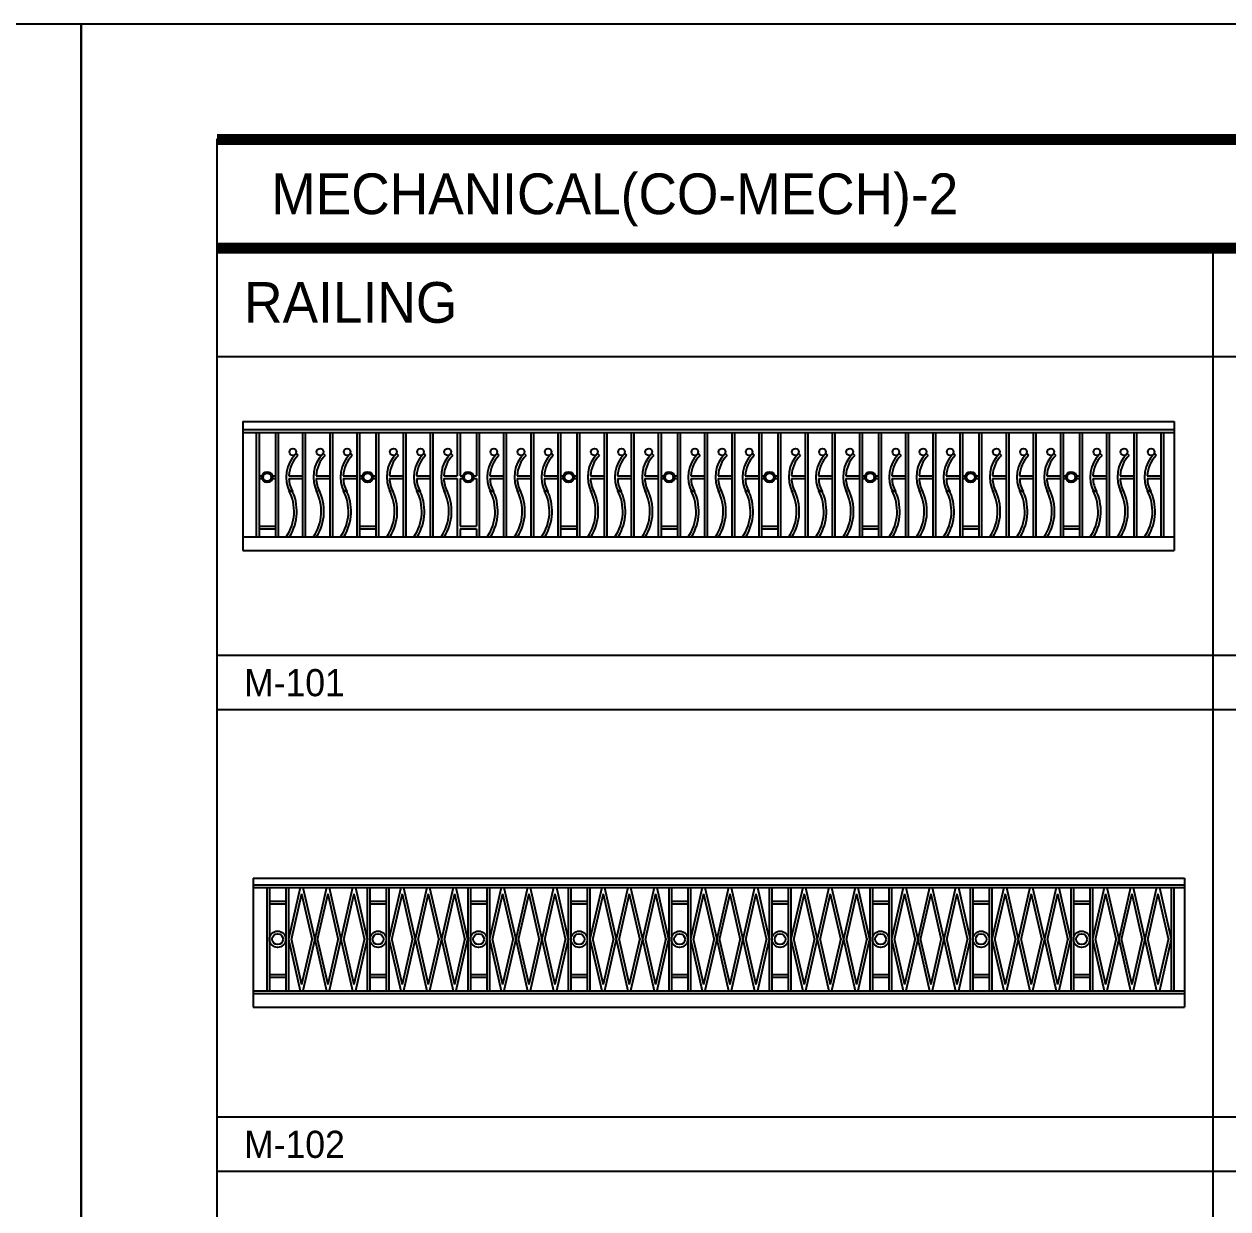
# Model space of a CAD drawing. Header units: millimetres. Extents: x 0 to 42000, y 0 to 29700.
# Drawn here: x 20580 to 29444, y 20974 to 29700 of the extents above; entities that cross this region are included whole.
import ezdxf
from ezdxf.enums import TextEntityAlignment as Align

# ---------------------------------------------------------------- set-up
doc = ezdxf.new("R2010")
doc.units = ezdxf.units.MM
doc.header["$LTSCALE"] = 100
doc.header["$MEASUREMENT"] = 0
for name, color, linetype in [('CO-MECH', 1, 'Continuous'), ('TB-FORM', 7, 'Continuous'), ('TB-TEXT', 4, 'Continuous')]:
    doc.layers.add(name, color=color, linetype=linetype)
doc.styles.add('DH-TEXT', font='')
doc.styles.add('DH-TITLE', font='')
doc.styles.get('DH-TEXT').set_extended_font_data('HY울릉도L')
doc.styles.get('DH-TITLE').set_extended_font_data('HY울릉도M')

# ---------------------------------------------------------------- blocks, each defined once
blk = doc.blocks.new('M-101')
at = {"layer": 'CO-MECH'}
for p, q in [((0, 950), (6856.4, 950)), ((0, 950), (0, 0)), ((0, 890), (6856.4, 890)), ((6856.4, 950), (6856.4, 0)), ((0, 870), (6856.4, 870)), ((98.8, 870), (98.8, 100)), ((118.8, 870), (118.8, 100)), ((238.8, 870), (238.8, 100)), ((258.8, 870), (258.8, 100)), ((438.8, 870), (438.8, 100)), ((458.8, 870), (458.8, 100)), ((638.8, 870), (638.8, 100)), ((658.8, 870), (658.8, 100)), ((838.8, 870), (838.8, 100)), ((858.8, 870), (858.8, 100)), ((978.8, 870), (978.8, 100)), ((998.8, 870), (998.8, 100)), ((1178.8, 870), (1178.8, 100)), ((1198.8, 870), (1198.8, 100)), ((1198.8, 870), (1198.8, 100)), ((1378.8, 870), (1378.8, 100)), ((1398.8, 870), (1398.8, 100)), ((1578.8, 870), (1578.8, 550)), ((1598.8, 870), (1598.8, 550)), ((1718.8, 870), (1718.8, 550)), ((1738.8, 870), (1738.8, 100)), ((1918.8, 870), (1918.8, 100)), ((1938.8, 870), (1938.8, 100)), ((2118.8, 870), (2118.8, 100)), ((2138.8, 870), (2138.8, 100)), ((2318.8, 870), (2318.8, 100)), ((2338.8, 870), (2338.8, 100)), ((2458.8, 870), (2458.8, 100)), ((2478.8, 870), (2478.8, 100)), ((2658.8, 870), (2658.8, 100)), ((2678.8, 870), (2678.8, 100)), ((2858.8, 870), (2858.8, 100)), ((2878.8, 870), (2878.8, 100)), ((3058.8, 870), (3058.8, 100)), ((3078.8, 870), (3078.8, 100)), ((3198.8, 870), (3198.8, 100)), ((3218.8, 870), (3218.8, 100)), ((3398.8, 870), (3398.8, 100)), ((3418.8, 870), (3418.8, 100)), ((3598.8, 870), (3598.8, 100)), ((3618.8, 870), (3618.8, 100)), ((3798.8, 870), (3798.8, 100)), ((3818.8, 870), (3818.8, 100)), ((3938.8, 870), (3938.8, 100)), ((3958.8, 870), (3958.8, 100)), ((4138.8, 870), (4138.8, 100)), ((4158.8, 870), (4158.8, 100)), ((4338.8, 870), (4338.8, 100)), ((4358.8, 870), (4358.8, 100)), ((4538.8, 870), (4538.8, 100)), ((4558.8, 870), (4558.8, 100)), ((4678.8, 870), (4678.8, 100)), ((4698.8, 870), (4698.8, 100)), ((4878.8, 870), (4878.8, 100)), ((4898.8, 870), (4898.8, 100)), ((5078.8, 870), (5078.8, 100)), ((5098.8, 870), (5098.8, 100)), ((5278.8, 870), (5278.8, 100)), ((5298.8, 870), (5298.8, 100)), ((5418.8, 870), (5418.8, 100)), ((5438.8, 870), (5438.8, 100)), ((5618.8, 870), (5618.8, 100)), ((5638.8, 870), (5638.8, 100)), ((5818.8, 870), (5818.8, 100)), ((5838.8, 870), (5838.8, 100)), ((6018.8, 870), (6018.8, 100)), ((6038.8, 870), (6038.8, 100)), ((6158.8, 870), (6158.8, 100)), ((6178.8, 870), (6178.8, 100)), ((6358.8, 870), (6358.8, 100)), ((6378.8, 870), (6378.8, 100)), ((6558.8, 870), (6558.8, 100)), ((6578.8, 870), (6578.8, 100)), ((6758.8, 870), (6758.8, 100)), ((6778.8, 870), (6778.8, 100)), ((405.6, 700), (391.5, 714.2)), ((605.6, 700), (591.5, 714.2)), ((805.6, 700), (791.5, 714.2)), ((1145.6, 700), (1131.5, 714.2)), ((1345.6, 700), (1331.5, 714.2)), ((1545.6, 700), (1531.5, 714.2)), ((1885.6, 700), (1871.5, 714.2)), ((2085.6, 700), (2071.5, 714.2)), ((2285.6, 700), (2271.5, 714.2)), ((2625.6, 700), (2611.5, 714.2)), ((2825.6, 700), (2811.5, 714.2)), ((3025.6, 700), (3011.5, 714.2)), ((3365.6, 700), (3351.5, 714.2)), ((3565.6, 700), (3551.5, 714.2)), ((3765.6, 700), (3751.5, 714.2)), ((4105.6, 700), (4091.5, 714.2)), ((4305.6, 700), (4291.5, 714.2)), ((4505.6, 700), (4491.5, 714.2)), ((4845.6, 700), (4831.5, 714.2)), ((5045.6, 700), (5031.5, 714.2)), ((5245.6, 700), (5231.5, 714.2)), ((5585.6, 700), (5571.5, 714.2)), ((5785.6, 700), (5771.5, 714.2)), ((5985.6, 700), (5971.5, 714.2)), ((6325.6, 700), (6311.5, 714.2)), ((6525.6, 700), (6511.5, 714.2)), ((6725.6, 700), (6711.5, 714.2)), ((118.8, 550), (140.1, 550)), ((217.5, 550), (238.8, 550)), ((339, 550), (438.8, 550)), ((539, 550), (638.8, 550)), ((739, 550), (838.8, 550)), ((858.8, 550), (880.1, 550)), ((957.5, 550), (978.8, 550)), ((1079, 550), (1178.8, 550)), ((1279, 550), (1378.8, 550)), ((1479, 550), (1578.8, 550)), ((1598.8, 550), (1620.1, 550)), ((1697.5, 550), (1718.8, 550)), ((1819, 550), (1918.8, 550)), ((2019, 550), (2118.8, 550)), ((2219, 550), (2318.8, 550)), ((2338.8, 550), (2360.1, 550)), ((2437.5, 550), (2458.8, 550)), ((2559, 550), (2658.8, 550)), ((2759, 550), (2858.8, 550)), ((2959, 550), (3058.8, 550)), ((3078.8, 550), (3100.1, 550)), ((3177.5, 550), (3198.8, 550)), ((3299, 550), (3398.8, 550)), ((3499, 550), (3598.8, 550)), ((3699, 550), (3798.8, 550)), ((3818.8, 550), (3840.1, 550)), ((3917.5, 550), (3938.8, 550)), ((4039, 550), (4138.8, 550)), ((4239, 550), (4338.8, 550)), ((4439, 550), (4538.8, 550)), ((4558.8, 550), (4580.1, 550)), ((4657.5, 550), (4678.8, 550)), ((4779, 550), (4878.8, 550)), ((4979, 550), (5078.8, 550)), ((5179, 550), (5278.8, 550)), ((5298.8, 550), (5320.1, 550)), ((5397.5, 550), (5418.8, 550)), ((5519, 550), (5618.8, 550)), ((5719, 550), (5818.8, 550)), ((5919, 550), (6018.8, 550)), ((6038.8, 550), (6060.1, 550)), ((6137.5, 550), (6158.8, 550)), ((6259, 550), (6358.8, 550)), ((6459, 550), (6558.8, 550)), ((6659, 550), (6758.8, 550)), ((118.8, 530), (140.1, 530)), ((217.5, 530), (238.8, 530)), ((339, 530), (438.8, 530)), ((539, 530), (638.8, 530)), ((739, 530), (838.8, 530)), ((858.8, 530), (880.1, 530)), ((957.5, 530), (978.8, 530)), ((1079, 530), (1178.8, 530)), ((1279, 530), (1378.8, 530)), ((1479, 530), (1578.8, 530)), ((1578.8, 530), (1578.8, 100)), ((1598.8, 530), (1620.1, 530)), ((1598.8, 530), (1598.8, 180)), ((1697.5, 530), (1718.8, 530)), ((1718.8, 530), (1718.8, 180)), ((1819, 530), (1918.8, 530)), ((2019, 530), (2118.8, 530)), ((2219, 530), (2318.8, 530)), ((2338.8, 530), (2360.1, 530)), ((2437.5, 530), (2458.8, 530)), ((2559, 530), (2658.8, 530)), ((2759, 530), (2858.8, 530)), ((2959, 530), (3058.8, 530)), ((3078.8, 530), (3100.1, 530)), ((3177.5, 530), (3198.8, 530)), ((3299, 530), (3398.8, 530)), ((3499, 530), (3598.8, 530)), ((3699, 530), (3798.8, 530)), ((3818.8, 530), (3840.1, 530)), ((3917.5, 530), (3938.8, 530)), ((4039, 530), (4138.8, 530)), ((4239, 530), (4338.8, 530)), ((4439, 530), (4538.8, 530)), ((4558.8, 530), (4580.1, 530)), ((4657.5, 530), (4678.8, 530)), ((4779, 530), (4878.8, 530)), ((4979, 530), (5078.8, 530)), ((5179, 530), (5278.8, 530)), ((5298.8, 530), (5320.1, 530)), ((5397.5, 530), (5418.8, 530)), ((5519, 530), (5618.8, 530)), ((5719, 530), (5818.8, 530)), ((5919, 530), (6018.8, 530)), ((6038.8, 530), (6060.1, 530)), ((6137.5, 530), (6158.8, 530)), ((6259, 530), (6358.8, 530)), ((6459, 530), (6558.8, 530)), ((6659, 530), (6758.8, 530)), ((118.8, 180), (238.8, 180)), ((858.8, 180), (978.8, 180)), ((1598.8, 180), (1718.8, 180)), ((2338.8, 180), (2458.8, 180)), ((3078.8, 180), (3198.8, 180)), ((3818.8, 180), (3938.8, 180)), ((4558.8, 180), (4678.8, 180)), ((5298.8, 180), (5418.8, 180)), ((6038.8, 180), (6158.8, 180)), ((0, 100), (6856.4, 100)), ((118.8, 160), (238.8, 160)), ((858.8, 160), (978.8, 160)), ((1598.8, 160), (1718.8, 160)), ((1598.8, 160), (1598.8, 100)), ((1718.8, 160), (1718.8, 100)), ((2338.8, 160), (2458.8, 160)), ((3078.8, 160), (3198.8, 160)), ((3818.8, 160), (3938.8, 160)), ((4558.8, 160), (4678.8, 160)), ((5298.8, 160), (5418.8, 160)), ((6038.8, 160), (6158.8, 160)), ((0, 0), (6856.4, 0))]:
    blk.add_line(p, q, dxfattribs=at)
for centre, radius in [((367.8, 725.3), 25), ((567.8, 725.3), 25), ((767.8, 725.3), 25), ((1107.8, 725.3), 25), ((1307.8, 725.3), 25), ((1507.8, 725.3), 25), ((1847.8, 725.3), 25), ((2047.8, 725.3), 25), ((2247.8, 725.3), 25), ((2587.8, 725.3), 25), ((2787.8, 725.3), 25), ((2987.8, 725.3), 25), ((3327.8, 725.3), 25), ((3527.8, 725.3), 25), ((3727.8, 725.3), 25), ((4067.8, 725.3), 25), ((4267.8, 725.3), 25), ((4467.8, 725.3), 25), ((4807.8, 725.3), 25), ((5007.8, 725.3), 25), ((5207.8, 725.3), 25), ((5547.8, 725.3), 25), ((5747.8, 725.3), 25), ((5947.8, 725.3), 25), ((6287.8, 725.3), 25), ((6487.8, 725.3), 25), ((6687.8, 725.3), 25), ((178.8, 540), 40), ((178.8, 540), 30), ((918.8, 540), 40), ((918.8, 540), 30), ((1658.8, 540), 40), ((1658.8, 540), 30), ((2398.8, 540), 40), ((2398.8, 540), 30), ((3138.8, 540), 40), ((3138.8, 540), 30), ((3878.8, 540), 40), ((3878.8, 540), 30), ((4618.8, 540), 40), ((4618.8, 540), 30), ((5358.8, 540), 40), ((5358.8, 540), 30), ((6098.8, 540), 40), ((6098.8, 540), 30)]:
    blk.add_circle(centre, radius, dxfattribs=at)
for centre, radius, start, end in [((563.8, 540), 245, 134.67461, 207.73552), ((763.8, 540), 245, 134.67461, 207.73552), ((963.8, 540), 245, 134.67461, 207.73552), ((1303.8, 540), 245, 134.67461, 207.73552), ((1503.8, 540), 245, 134.67461, 207.73552), ((1703.8, 540), 245, 134.67461, 207.73552), ((2043.8, 540), 245, 134.67461, 207.73552), ((2243.8, 540), 245, 134.67461, 207.73552), ((2443.8, 540), 245, 134.67461, 207.73552), ((2783.8, 540), 245, 134.67461, 207.73552), ((2983.8, 540), 245, 134.67461, 207.73552), ((3183.8, 540), 245, 134.67461, 207.73552), ((3523.8, 540), 245, 134.67461, 207.73552), ((3723.8, 540), 245, 134.67461, 207.73552), ((3923.8, 540), 245, 134.67461, 207.73552), ((4263.8, 540), 245, 134.67461, 207.73552), ((4463.8, 540), 245, 134.67461, 207.73552), ((4663.8, 540), 245, 134.67461, 207.73552), ((5003.8, 540), 245, 134.67461, 207.73552), ((5203.8, 540), 245, 134.67461, 207.73552), ((5403.8, 540), 245, 134.67461, 207.73552), ((5743.8, 540), 245, 134.67461, 207.73552), ((5943.8, 540), 245, 134.67461, 207.73552), ((6143.8, 540), 245, 134.67461, 207.73552), ((6483.8, 540), 245, 134.67461, 207.73552), ((6683.8, 540), 245, 134.67461, 207.73552), ((6883.8, 540), 245, 134.67461, 207.73552), ((563.8, 540), 225, 134.67461, 177.45268), ((763.8, 540), 225, 134.67461, 177.45268), ((963.8, 540), 225, 134.67461, 177.45268), ((1303.8, 540), 225, 134.67461, 177.45268), ((1503.8, 540), 225, 134.67461, 177.45268), ((1703.8, 540), 225, 134.67461, 177.45268), ((2043.8, 540), 225, 134.67461, 177.45268), ((2243.8, 540), 225, 134.67461, 177.45268), ((2443.8, 540), 225, 134.67461, 177.45268), ((2783.8, 540), 225, 134.67461, 177.45268), ((2983.8, 540), 225, 134.67461, 177.45268), ((3183.8, 540), 225, 134.67461, 177.45268), ((3523.8, 540), 225, 134.67461, 177.45268), ((3723.8, 540), 225, 134.67461, 177.45268), ((3923.8, 540), 225, 134.67461, 177.45268), ((4263.8, 540), 225, 134.67461, 177.45268), ((4463.8, 540), 225, 134.67461, 177.45268), ((4663.8, 540), 225, 134.67461, 177.45268), ((5003.8, 540), 225, 134.67461, 177.45268), ((5203.8, 540), 225, 134.67461, 177.45268), ((5403.8, 540), 225, 134.67461, 177.45268), ((5743.8, 540), 225, 134.67461, 177.45268), ((5943.8, 540), 225, 134.67461, 177.45268), ((6143.8, 540), 225, 134.67461, 177.45268), ((6483.8, 540), 225, 134.67461, 177.45268), ((6683.8, 540), 225, 134.67461, 177.45268), ((6883.8, 540), 225, 134.67461, 177.45268), ((563.8, 540), 225, 182.54732, 207.87157), ((44.9, 287.9), 352.1, 327.74429, 27.16285), ((763.8, 540), 225, 182.54732, 207.87157), ((244.9, 287.9), 352.1, 327.74429, 27.16285), ((963.8, 540), 225, 182.54732, 207.87157), ((444.9, 287.9), 352.1, 327.74429, 27.16285), ((1303.8, 540), 225, 182.54732, 207.87157), ((784.9, 287.9), 352.1, 327.74429, 27.16285), ((1503.8, 540), 225, 182.54732, 207.87157), ((984.9, 287.9), 352.1, 327.74429, 27.16285), ((1703.8, 540), 225, 182.54732, 207.87157), ((1184.9, 287.9), 352.1, 327.74429, 27.16285), ((2043.8, 540), 225, 182.54732, 207.87157), ((1524.9, 287.9), 352.1, 327.74429, 27.16285), ((2243.8, 540), 225, 182.54732, 207.87157), ((1724.9, 287.9), 352.1, 327.74429, 27.16285), ((2443.8, 540), 225, 182.54732, 207.87157), ((1924.9, 287.9), 352.1, 327.74429, 27.16285), ((2783.8, 540), 225, 182.54732, 207.87157), ((2264.9, 287.9), 352.1, 327.74429, 27.16285), ((2983.8, 540), 225, 182.54732, 207.87157), ((2464.9, 287.9), 352.1, 327.74429, 27.16285), ((3183.8, 540), 225, 182.54732, 207.87157), ((2664.9, 287.9), 352.1, 327.74429, 27.16285), ((3523.8, 540), 225, 182.54732, 207.87157), ((3004.9, 287.9), 352.1, 327.74429, 27.16285), ((3723.8, 540), 225, 182.54732, 207.87157), ((3204.9, 287.9), 352.1, 327.74429, 27.16285), ((3923.8, 540), 225, 182.54732, 207.87157), ((3404.9, 287.9), 352.1, 327.74429, 27.16285), ((4263.8, 540), 225, 182.54732, 207.87157), ((3744.9, 287.9), 352.1, 327.74429, 27.16285), ((4463.8, 540), 225, 182.54732, 207.87157), ((3944.9, 287.9), 352.1, 327.74429, 27.16285), ((4663.8, 540), 225, 182.54732, 207.87157), ((4144.9, 287.9), 352.1, 327.74429, 27.16285), ((5003.8, 540), 225, 182.54732, 207.87157), ((4484.9, 287.9), 352.1, 327.74429, 27.16285), ((5203.8, 540), 225, 182.54732, 207.87157), ((4684.9, 287.9), 352.1, 327.74429, 27.16285), ((5403.8, 540), 225, 182.54732, 207.87157), ((4884.9, 287.9), 352.1, 327.74429, 27.16285), ((5743.8, 540), 225, 182.54732, 207.87157), ((5224.9, 287.9), 352.1, 327.74429, 27.16285), ((5943.8, 540), 225, 182.54732, 207.87157), ((5424.9, 287.9), 352.1, 327.74429, 27.16285), ((6143.8, 540), 225, 182.54732, 207.87157), ((5624.9, 287.9), 352.1, 327.74429, 27.16285), ((6483.8, 540), 225, 182.54732, 207.87157), ((5964.9, 287.9), 352.1, 327.74429, 27.16285), ((6683.8, 540), 225, 182.54732, 207.87157), ((6164.9, 287.9), 352.1, 327.74429, 27.16285), ((6883.8, 540), 225, 182.54732, 207.87157), ((6364.9, 287.9), 352.1, 327.74429, 27.16285), ((44.9, 287.9), 332.1, 325.53953, 27.75104), ((244.9, 287.9), 332.1, 325.53953, 27.75104), ((444.9, 287.9), 332.1, 325.53953, 27.75104), ((784.9, 287.9), 332.1, 325.53953, 27.75104), ((984.9, 287.9), 332.1, 325.53953, 27.75104), ((1184.9, 287.9), 332.1, 325.53953, 27.75104), ((1524.9, 287.9), 332.1, 325.53953, 27.75104), ((1724.9, 287.9), 332.1, 325.53953, 27.75104), ((1924.9, 287.9), 332.1, 325.53953, 27.75104), ((2264.9, 287.9), 332.1, 325.53953, 27.75104), ((2464.9, 287.9), 332.1, 325.53953, 27.75104), ((2664.9, 287.9), 332.1, 325.53953, 27.75104), ((3004.9, 287.9), 332.1, 325.53953, 27.75104), ((3204.9, 287.9), 332.1, 325.53953, 27.75104), ((3404.9, 287.9), 332.1, 325.53953, 27.75104), ((3744.9, 287.9), 332.1, 325.53953, 27.75104), ((3944.9, 287.9), 332.1, 325.53953, 27.75104), ((4144.9, 287.9), 332.1, 325.53953, 27.75104), ((4484.9, 287.9), 332.1, 325.53953, 27.75104), ((4684.9, 287.9), 332.1, 325.53953, 27.75104), ((4884.9, 287.9), 332.1, 325.53953, 27.75104), ((5224.9, 287.9), 332.1, 325.53953, 27.75104), ((5424.9, 287.9), 332.1, 325.53953, 27.75104), ((5624.9, 287.9), 332.1, 325.53953, 27.75104), ((5964.9, 287.9), 332.1, 325.53953, 27.75104), ((6164.9, 287.9), 332.1, 325.53953, 27.75104), ((6364.9, 287.9), 332.1, 325.53953, 27.75104)]:
    blk.add_arc(centre, radius, start, end, dxfattribs=at)
blk = doc.blocks.new('M-102')
at = {"layer": 'CO-MECH'}
for p, q in [((0, 950), (6856.4, 950)), ((0, 950), (0, 0)), ((0, 900), (6856.4, 900)), ((6856.4, 950), (6856.4, 0)), ((0, 880), (6856.4, 880)), ((98.8, 880), (98.8, 120)), ((118.8, 880), (118.8, 120)), ((238.8, 880), (238.8, 120)), ((258.8, 880), (258.8, 120)), ((345.3, 880), (258.8, 500)), ((355.3, 833.8), (278.3, 495.6)), ((355.3, 833.8), (432.3, 495.6)), ((365.3, 880), (451.8, 500)), ((538.3, 880), (451.8, 500)), ((548.3, 833.8), (471.3, 495.6)), ((548.3, 833.8), (625.3, 495.6)), ((558.3, 880), (644.8, 500)), ((731.3, 880), (644.8, 500)), ((741.3, 833.8), (664.3, 495.6)), ((741.3, 833.8), (818.3, 495.6)), ((751.3, 880), (837.8, 500)), ((838.8, 880), (838.8, 120)), ((858.8, 880), (858.8, 120)), ((978.8, 880), (978.8, 120)), ((998.8, 880), (998.8, 120)), ((1085.3, 880), (998.8, 500)), ((1095.3, 833.8), (1018.3, 495.6)), ((1095.3, 833.8), (1172.3, 495.6)), ((1105.3, 880), (1191.8, 500)), ((1278.3, 880), (1191.8, 500)), ((1288.3, 833.8), (1211.3, 495.6)), ((1288.3, 833.8), (1365.3, 495.6)), ((1298.3, 880), (1384.8, 500)), ((1471.3, 880), (1384.8, 500)), ((1481.3, 833.8), (1404.3, 495.6)), ((1481.3, 833.8), (1558.3, 495.6)), ((1491.3, 880), (1577.8, 500)), ((1578.8, 880), (1578.8, 120)), ((1598.8, 880), (1598.8, 120)), ((1718.8, 880), (1718.8, 120)), ((1738.8, 880), (1738.8, 120)), ((1825.3, 880), (1738.8, 500)), ((1835.3, 833.8), (1758.3, 495.6)), ((1835.3, 833.8), (1912.3, 495.6)), ((1845.3, 880), (1931.8, 500)), ((2018.3, 880), (1931.8, 500)), ((2028.3, 833.8), (1951.3, 495.6)), ((2028.3, 833.8), (2105.3, 495.6)), ((2038.3, 880), (2124.8, 500)), ((2211.3, 880), (2124.8, 500)), ((2221.3, 833.8), (2144.3, 495.6)), ((2221.3, 833.8), (2298.3, 495.6)), ((2231.3, 880), (2317.8, 500)), ((2318.8, 880), (2318.8, 120)), ((2338.8, 880), (2338.8, 120)), ((2458.8, 880), (2458.8, 120)), ((2478.8, 880), (2478.8, 120)), ((2565.3, 880), (2478.8, 500)), ((2575.3, 833.8), (2498.3, 495.6)), ((2575.3, 833.8), (2652.3, 495.6)), ((2585.3, 880), (2671.8, 500)), ((2758.3, 880), (2671.8, 500)), ((2768.3, 833.8), (2691.3, 495.6)), ((2768.3, 833.8), (2845.3, 495.6)), ((2778.3, 880), (2864.8, 500)), ((2951.3, 880), (2864.8, 500)), ((2961.3, 833.8), (2884.3, 495.6)), ((2961.3, 833.8), (3038.3, 495.6)), ((2971.3, 880), (3057.8, 500)), ((3058.8, 880), (3058.8, 120)), ((3078.8, 880), (3078.8, 120)), ((3198.8, 880), (3198.8, 120)), ((3218.8, 880), (3218.8, 120)), ((3305.3, 880), (3218.8, 500)), ((3315.3, 833.8), (3238.3, 495.6)), ((3315.3, 833.8), (3392.3, 495.6)), ((3325.3, 880), (3411.8, 500)), ((3498.3, 880), (3411.8, 500)), ((3508.3, 833.8), (3431.3, 495.6)), ((3508.3, 833.8), (3585.3, 495.6)), ((3518.3, 880), (3604.8, 500)), ((3691.3, 880), (3604.8, 500)), ((3701.3, 833.8), (3624.3, 495.6)), ((3701.3, 833.8), (3778.3, 495.6)), ((3711.3, 880), (3797.8, 500)), ((3798.8, 880), (3798.8, 120)), ((3818.8, 880), (3818.8, 120)), ((3938.8, 880), (3938.8, 120)), ((3958.8, 880), (3958.8, 120)), ((4045.3, 880), (3958.8, 500)), ((4055.3, 833.8), (3978.3, 495.6)), ((4055.3, 833.8), (4132.3, 495.6)), ((4065.3, 880), (4151.8, 500)), ((4238.3, 880), (4151.8, 500)), ((4248.3, 833.8), (4171.3, 495.6)), ((4248.3, 833.8), (4325.3, 495.6)), ((4258.3, 880), (4344.8, 500)), ((4431.3, 880), (4344.8, 500)), ((4441.3, 833.8), (4364.3, 495.6)), ((4441.3, 833.8), (4518.3, 495.6)), ((4451.3, 880), (4537.8, 500)), ((4538.8, 880), (4538.8, 120)), ((4558.8, 880), (4558.8, 120)), ((4678.8, 880), (4678.8, 120)), ((4698.8, 880), (4698.8, 120)), ((4785.3, 880), (4698.8, 500)), ((4795.3, 833.8), (4718.3, 495.6)), ((4795.3, 833.8), (4872.3, 495.6)), ((4805.3, 880), (4891.8, 500)), ((4978.3, 880), (4891.8, 500)), ((4988.3, 833.8), (4911.3, 495.6)), ((4988.3, 833.8), (5065.3, 495.6)), ((4998.3, 880), (5084.8, 500)), ((5171.3, 880), (5084.8, 500)), ((5181.3, 833.8), (5104.3, 495.6)), ((5181.3, 833.8), (5258.3, 495.6)), ((5191.3, 880), (5277.8, 500)), ((5278.8, 880), (5278.8, 120)), ((5298.8, 880), (5298.8, 120)), ((5418.8, 880), (5418.8, 120)), ((5438.8, 880), (5438.8, 120)), ((5525.3, 880), (5438.8, 500)), ((5535.3, 833.8), (5458.3, 495.6)), ((5535.3, 833.8), (5612.3, 495.6)), ((5545.3, 880), (5631.8, 500)), ((5718.3, 880), (5631.8, 500)), ((5728.3, 833.8), (5651.3, 495.6)), ((5728.3, 833.8), (5805.3, 495.6)), ((5738.3, 880), (5824.8, 500)), ((5911.3, 880), (5824.8, 500)), ((5921.3, 833.8), (5844.3, 495.6)), ((5921.3, 833.8), (5998.3, 495.6)), ((5931.3, 880), (6017.8, 500)), ((6018.8, 880), (6018.8, 120)), ((6038.8, 880), (6038.8, 120)), ((6158.8, 880), (6158.8, 120)), ((6178.8, 880), (6178.8, 120)), ((6265.3, 880), (6178.8, 500)), ((6275.3, 833.8), (6198.3, 495.6)), ((6275.3, 833.8), (6352.3, 495.6)), ((6285.3, 880), (6371.8, 500)), ((6458.3, 880), (6371.8, 500)), ((6468.3, 833.8), (6391.3, 495.6)), ((6468.3, 833.8), (6545.3, 495.6)), ((6478.3, 880), (6564.8, 500)), ((6651.3, 880), (6564.8, 500)), ((6661.3, 833.8), (6584.3, 495.6)), ((6661.3, 833.8), (6738.3, 495.6)), ((6671.3, 880), (6757.8, 500)), ((6758.8, 880), (6758.8, 120)), ((6778.8, 880), (6778.8, 120)), ((118.8, 780), (238.8, 780)), ((118.8, 760), (238.8, 760)), ((858.8, 780), (978.8, 780)), ((858.8, 760), (978.8, 760)), ((1598.8, 780), (1718.8, 780)), ((1598.8, 760), (1718.8, 760)), ((2338.8, 780), (2458.8, 780)), ((2338.8, 760), (2458.8, 760)), ((3078.8, 780), (3198.8, 780)), ((3078.8, 760), (3198.8, 760)), ((3818.8, 780), (3938.8, 780)), ((3818.8, 760), (3938.8, 760)), ((4558.8, 780), (4678.8, 780)), ((4558.8, 760), (4678.8, 760)), ((5298.8, 780), (5418.8, 780)), ((5298.8, 760), (5418.8, 760)), ((6038.8, 780), (6158.8, 780)), ((6038.8, 760), (6158.8, 760)), ((258.8, 500), (345.3, 120)), ((278.3, 504.4), (355.3, 166.2)), ((432.3, 504.4), (355.3, 166.2)), ((451.8, 500), (365.3, 120)), ((451.8, 500), (538.3, 120)), ((471.3, 504.4), (548.3, 166.2)), ((625.3, 504.4), (548.3, 166.2)), ((644.8, 500), (558.3, 120)), ((644.8, 500), (731.3, 120)), ((664.3, 504.4), (741.3, 166.2)), ((818.3, 504.4), (741.3, 166.2)), ((837.8, 500), (751.3, 120)), ((998.8, 500), (1085.3, 120)), ((1018.3, 504.4), (1095.3, 166.2)), ((1172.3, 504.4), (1095.3, 166.2)), ((1191.8, 500), (1105.3, 120)), ((1191.8, 500), (1278.3, 120)), ((1211.3, 504.4), (1288.3, 166.2)), ((1365.3, 504.4), (1288.3, 166.2)), ((1384.8, 500), (1298.3, 120)), ((1384.8, 500), (1471.3, 120)), ((1404.3, 504.4), (1481.3, 166.2)), ((1558.3, 504.4), (1481.3, 166.2)), ((1577.8, 500), (1491.3, 120)), ((1738.8, 500), (1825.3, 120)), ((1758.3, 504.4), (1835.3, 166.2)), ((1912.3, 504.4), (1835.3, 166.2)), ((1931.8, 500), (1845.3, 120)), ((1931.8, 500), (2018.3, 120)), ((1951.3, 504.4), (2028.3, 166.2)), ((2105.3, 504.4), (2028.3, 166.2)), ((2124.8, 500), (2038.3, 120)), ((2124.8, 500), (2211.3, 120)), ((2144.3, 504.4), (2221.3, 166.2)), ((2298.3, 504.4), (2221.3, 166.2)), ((2317.8, 500), (2231.3, 120)), ((2478.8, 500), (2565.3, 120)), ((2498.3, 504.4), (2575.3, 166.2)), ((2652.3, 504.4), (2575.3, 166.2)), ((2671.8, 500), (2585.3, 120)), ((2671.8, 500), (2758.3, 120)), ((2691.3, 504.4), (2768.3, 166.2)), ((2845.3, 504.4), (2768.3, 166.2)), ((2864.8, 500), (2778.3, 120)), ((2864.8, 500), (2951.3, 120)), ((2884.3, 504.4), (2961.3, 166.2)), ((3038.3, 504.4), (2961.3, 166.2)), ((3057.8, 500), (2971.3, 120)), ((3218.8, 500), (3305.3, 120)), ((3238.3, 504.4), (3315.3, 166.2)), ((3392.3, 504.4), (3315.3, 166.2)), ((3411.8, 500), (3325.3, 120)), ((3411.8, 500), (3498.3, 120)), ((3431.3, 504.4), (3508.3, 166.2)), ((3585.3, 504.4), (3508.3, 166.2)), ((3604.8, 500), (3518.3, 120)), ((3604.8, 500), (3691.3, 120)), ((3624.3, 504.4), (3701.3, 166.2)), ((3778.3, 504.4), (3701.3, 166.2)), ((3797.8, 500), (3711.3, 120)), ((3958.8, 500), (4045.3, 120)), ((3978.3, 504.4), (4055.3, 166.2)), ((4132.3, 504.4), (4055.3, 166.2)), ((4151.8, 500), (4065.3, 120)), ((4151.8, 500), (4238.3, 120)), ((4171.3, 504.4), (4248.3, 166.2)), ((4325.3, 504.4), (4248.3, 166.2)), ((4344.8, 500), (4258.3, 120)), ((4344.8, 500), (4431.3, 120)), ((4364.3, 504.4), (4441.3, 166.2)), ((4518.3, 504.4), (4441.3, 166.2)), ((4537.8, 500), (4451.3, 120)), ((4698.8, 500), (4785.3, 120)), ((4718.3, 504.4), (4795.3, 166.2)), ((4872.3, 504.4), (4795.3, 166.2)), ((4891.8, 500), (4805.3, 120)), ((4891.8, 500), (4978.3, 120)), ((4911.3, 504.4), (4988.3, 166.2)), ((5065.3, 504.4), (4988.3, 166.2)), ((5084.8, 500), (4998.3, 120)), ((5084.8, 500), (5171.3, 120)), ((5104.3, 504.4), (5181.3, 166.2)), ((5258.3, 504.4), (5181.3, 166.2)), ((5277.8, 500), (5191.3, 120)), ((5438.8, 500), (5525.3, 120)), ((5458.3, 504.4), (5535.3, 166.2)), ((5612.3, 504.4), (5535.3, 166.2)), ((5631.8, 500), (5545.3, 120)), ((5631.8, 500), (5718.3, 120)), ((5651.3, 504.4), (5728.3, 166.2)), ((5805.3, 504.4), (5728.3, 166.2)), ((5824.8, 500), (5738.3, 120)), ((5824.8, 500), (5911.3, 120)), ((5844.3, 504.4), (5921.3, 166.2)), ((5998.3, 504.4), (5921.3, 166.2)), ((6017.8, 500), (5931.3, 120)), ((6178.8, 500), (6265.3, 120)), ((6198.3, 504.4), (6275.3, 166.2)), ((6352.3, 504.4), (6275.3, 166.2)), ((6371.8, 500), (6285.3, 120)), ((6371.8, 500), (6458.3, 120)), ((6391.3, 504.4), (6468.3, 166.2)), ((6545.3, 504.4), (6468.3, 166.2)), ((6564.8, 500), (6478.3, 120)), ((6564.8, 500), (6651.3, 120)), ((6584.3, 504.4), (6661.3, 166.2)), ((6738.3, 504.4), (6661.3, 166.2)), ((6757.8, 500), (6671.3, 120)), ((118.8, 240), (238.8, 240)), ((118.8, 220), (238.8, 220)), ((858.8, 240), (978.8, 240)), ((858.8, 220), (978.8, 220)), ((1598.8, 240), (1718.8, 240)), ((1598.8, 220), (1718.8, 220)), ((2338.8, 240), (2458.8, 240)), ((2338.8, 220), (2458.8, 220)), ((3078.8, 240), (3198.8, 240)), ((3078.8, 220), (3198.8, 220)), ((3818.8, 240), (3938.8, 240)), ((3818.8, 220), (3938.8, 220)), ((4558.8, 240), (4678.8, 240)), ((4558.8, 220), (4678.8, 220)), ((5298.8, 240), (5418.8, 240)), ((5298.8, 220), (5418.8, 220)), ((6038.8, 240), (6158.8, 240)), ((6038.8, 220), (6158.8, 220)), ((0, 120), (6856.4, 120)), ((0, 100), (6856.4, 100)), ((0, 0), (6856.4, 0))]:
    blk.add_line(p, q, dxfattribs=at)
for centre, radius in [((178.8, 500), 60), ((178.8, 500), 40), ((918.8, 500), 60), ((918.8, 500), 40), ((1658.8, 500), 60), ((1658.8, 500), 40), ((2398.8, 500), 60), ((2398.8, 500), 40), ((3138.8, 500), 60), ((3138.8, 500), 40), ((3878.8, 500), 60), ((3878.8, 500), 40), ((4618.8, 500), 60), ((4618.8, 500), 40), ((5358.8, 500), 60), ((5358.8, 500), 40), ((6098.8, 500), 60), ((6098.8, 500), 40)]:
    blk.add_circle(centre, radius, dxfattribs=at)

msp = doc.modelspace()

# ---------------------------------------------------------------- linework, layer by layer
at = {"layer": 'TB-FORM'}
msp.add_line((29333.3, 28050), (29333.3, 850), dxfattribs=at)
at = {"layer": 'TB-FORM', "color": 8}
msp.add_line((41000, 27250), (22000, 27250), dxfattribs=at)
at = {"layer": 'TB-FORM', "color": 251}
for p, q in [((41000, 25050), (22000, 25050)), ((41000, 24650), (22000, 24650)), ((41000, 21650), (22000, 21650)), ((41000, 21250), (22000, 21250))]:
    msp.add_line(p, q, dxfattribs=at)
for points in [[(0, 0), (21000, 0), (21000, 29700), (0, 29700)], [(21000, 0), (42000, 0), (42000, 29700), (21000, 29700)], [(22000, 850), (41000, 850), (41000, 28850), (22000, 28850)]]:
    msp.add_lwpolyline(points, close=True, dxfattribs=at)
at = {"layer": 'TB-FORM', "const_width": 80}
for points in [[(22000, 28850), (41000, 28850)], [(22000, 28050), (41000, 28050)]]:
    msp.add_lwpolyline(points, dxfattribs=at)

# ---------------------------------------------------------------- block references
at = {"layer": 'CO-MECH'}
for name, p in [('M-101', (22191.3, 25823.3)), ('M-102', (22267.9, 22460.7))]:
    msp.add_blockref(name, p, dxfattribs=at)

# ---------------------------------------------------------------- texts
at = {"layer": 'TB-TEXT'}
for s, height, style, p in [('MECHANICAL(CO-MECH)-2', 300, 'DH-TITLE', (22400, 28450)), ('RAILING', 300, 'DH-TITLE', (22200, 27650)), ('M-101', 200, 'DH-TEXT', (22200, 24850)), ('M-102', 200, 'DH-TEXT', (22200, 21450))]:
    msp.add_text(s, height=height, dxfattribs=dict(at, style=style)).set_placement(p, align=Align.MIDDLE_LEFT)

doc.saveas('drawing.dxf')
